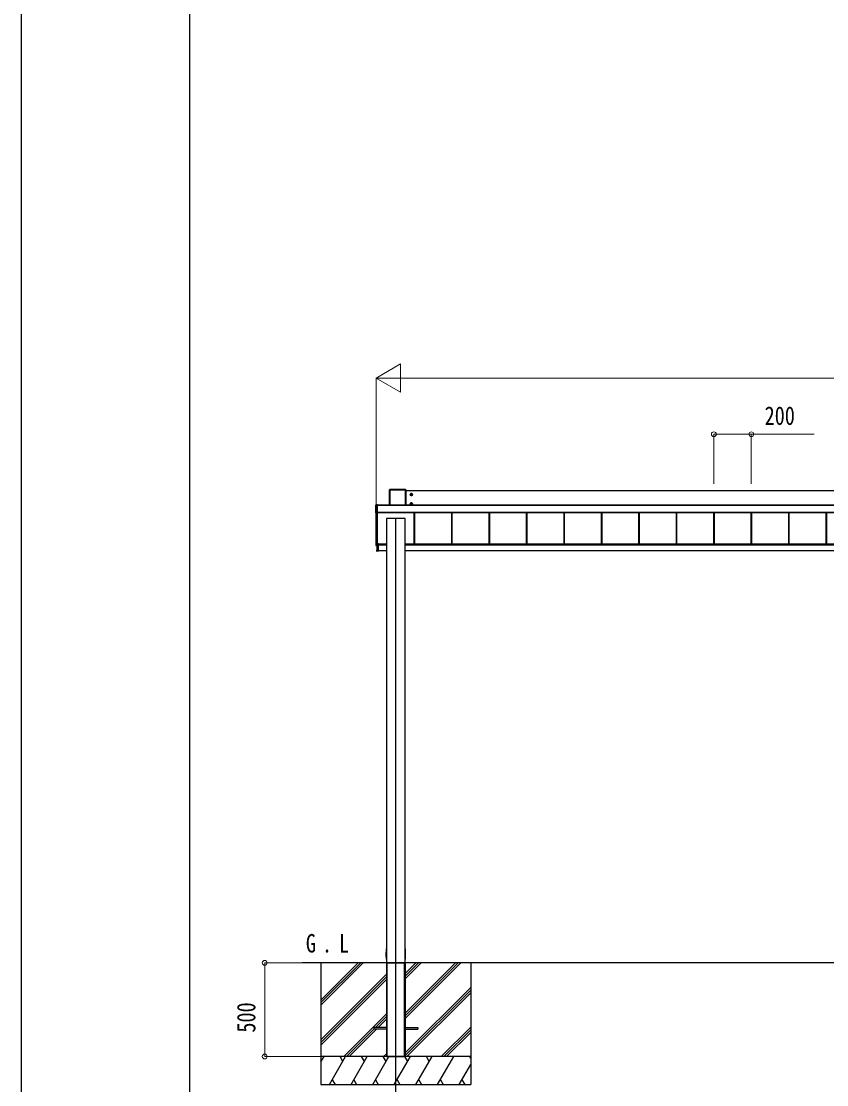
# Model space of a CAD drawing. Units: millimetres, scale not verified. Extents: x -12615 to 12615, y -8910 to 8910.
# Drawn here: x -12615 to -8314, y -5676 to 0 of the extents above; entities that cross this region are included whole.
import ezdxf
from ezdxf.enums import TextEntityAlignment as Align

# ---------------------------------------------------------------- set-up
doc = ezdxf.new("R2010")
doc.units = ezdxf.units.MM
doc.header["$LTSCALE"] = 30
for name, color, linetype in [('0-2_USER1', 3, 'Continuous'), ('0-3_YKK_11', 7, 'Continuous'), ('0-4_YKK_11E', 7, 'Continuous'), ('0-5_YKK_12', 2, 'Continuous'), ('0-6_YKK_A1', 4, 'Continuous'), ('0-8_YKK_ZWAK', 7, 'Continuous')]:
    doc.layers.add(name, color=color, linetype=linetype)
doc.layers.add('0-7_YKK_D', color=6, linetype='Continuous', lineweight=18)
doc.styles.add('ＭＳ ゴシック', font='')
doc.styles.get('ＭＳ ゴシック').set_extended_font_data('MS Gothic')

msp = doc.modelspace()

# ---------------------------------------------------------------- linework, layer by layer
at = {"layer": '0-3_YKK_11'}
for p, q in [((-10647.94, -2582.31), (-10647.94, -2500.15)), ((-10562.44, -2499.65), (-10647.44, -2499.65)), ((-10561.94, -2500.15), (-10561.94, -2582.31)), ((-10561.94, -2503.87), (-4867.94, -2503.87)), ((-10524.69, -2525.61), (-10539.19, -2525.61)), ((-10531.94, -2518.36), (-10531.94, -2532.86)), ((-10531.18, -2523.33), (-10531.18, -2522.61)), ((-10721.44, -2623.51), (-10721.44, -2581.53)), ((-10715.24, -2581.03), (-10720.94, -2581.03)), ((-10713.44, -2581.08), (-10714.64, -2581.08)), ((-10714.64, -2581.08), (-10714.64, -2581.08)), ((-10713.44, -2581.08), (-10713.44, -2581.08)), ((-4716.44, -2582.31), (-10713.44, -2582.31)), ((-10524.69, -2575.58), (-10539.19, -2575.58)), ((-10531.94, -2568.33), (-10531.94, -2582.83)), ((-10531.18, -2573.3), (-10531.18, -2572.58)), ((-10720.94, -2624.01), (-10715.24, -2624.01)), ((-10714.64, -2623.83), (-10713.44, -2623.83)), ((-10714.64, -2623.83), (-10714.64, -2623.83)), ((-10713.44, -2622.42), (-4716.44, -2622.42)), ((-10713.44, -2623.83), (-10713.44, -2623.83)), ((-10664.94, -2654.01), (-10664.94, -2654.3)), ((-10662.74, -2654), (-10664.64, -2654)), ((-10662.44, -2654.3), (-10662.44, -2654.01)), ((-10662.44, -2654.21), (-10661.44, -2654.21)), ((-10660.94, -2654.3), (-10660.94, -2654.23)), ((-10568.94, -2654.3), (-10568.94, -2654.23)), ((-10568.44, -2654.21), (-10567.44, -2654.21)), ((-10567.44, -2654.3), (-10567.44, -2654.01)), ((-10567.14, -2654), (-10565.24, -2654)), ((-10564.94, -2654.01), (-10564.94, -2654.3)), ((-10516.44, -2788.65), (-10516.44, -2622.42)), ((-10516.04, -2787.7), (-10516.04, -2622.42)), ((-10513.44, -2788.65), (-10513.44, -2622.42)), ((-10316.44, -2788.65), (-10316.44, -2622.42)), ((-10313.84, -2788.65), (-10313.84, -2622.42)), ((-10313.44, -2788.65), (-10313.44, -2622.42)), ((-10116.44, -2788.65), (-10116.44, -2622.42)), ((-10113.84, -2788.65), (-10113.84, -2622.42)), ((-10113.44, -2788.65), (-10113.44, -2622.42)), ((-9916.44, -2788.65), (-9916.44, -2622.42)), ((-9913.84, -2788.65), (-9913.84, -2622.42)), ((-9913.44, -2788.65), (-9913.44, -2622.42)), ((-9716.44, -2788.65), (-9716.44, -2622.42)), ((-9713.84, -2788.65), (-9713.84, -2622.42)), ((-9713.44, -2788.65), (-9713.44, -2622.42)), ((-9516.44, -2788.65), (-9516.44, -2622.42)), ((-9513.84, -2788.65), (-9513.84, -2622.42)), ((-9513.44, -2788.65), (-9513.44, -2622.42)), ((-9316.44, -2788.65), (-9316.44, -2622.42)), ((-9313.84, -2788.65), (-9313.84, -2622.42)), ((-9313.44, -2788.65), (-9313.44, -2622.42)), ((-9116.44, -2788.65), (-9116.44, -2622.42)), ((-9113.84, -2788.65), (-9113.84, -2622.42)), ((-9113.44, -2788.65), (-9113.44, -2622.42)), ((-8916.44, -2788.65), (-8916.44, -2622.42)), ((-8913.84, -2788.65), (-8913.84, -2622.42)), ((-8913.44, -2788.65), (-8913.44, -2622.42)), ((-8716.44, -2788.65), (-8716.44, -2622.42)), ((-8713.84, -2788.65), (-8713.84, -2622.42)), ((-8713.44, -2788.65), (-8713.44, -2622.42)), ((-8516.44, -2788.65), (-8516.44, -2622.42)), ((-8513.84, -2788.65), (-8513.84, -2622.42)), ((-8513.44, -2788.65), (-8513.44, -2622.42)), ((-8316.44, -2788.65), (-8316.44, -2622.42)), ((-8313.84, -2788.65), (-8313.84, -2622.42)), ((-10720.94, -2797.47), (-10720.47, -2797.96)), ((-10720.47, -2798.21), (-10720.47, -2798.21)), ((-10714.44, -2826.88), (-10714.44, -2793.79)), ((-10714.13, -2793.49), (-10714.13, -2793.49)), ((-10713.94, -2790.71), (-10713.94, -2793.29)), ((-10713.94, -2793.31), (-10713.94, -2793.29)), ((-10707.94, -2793.52), (-10664.94, -2793.52)), ((-10564.94, -2788.65), (-4864.94, -2788.65)), ((-10564.94, -2793.52), (-4864.94, -2793.52)), ((-10565.24, -5025), (-10664.64, -5025)), ((-10662.44, -5525), (-10662.44, -5025)), ((-10660.94, -5525), (-10660.94, -5025)), ((-10568.94, -5525), (-10568.94, -5025)), ((-10567.44, -5525), (-10567.44, -5025))]:
    msp.add_line(p, q, dxfattribs=at)
for points in [[(-10536.94, -2522.72), (-10536.94, -2528.5), (-10531.94, -2531.38), (-10526.94, -2528.5), (-10526.94, -2522.72), (-10531.94, -2519.84)], [(-10536.94, -2572.69), (-10536.94, -2578.47), (-10531.94, -2581.35), (-10526.94, -2578.47), (-10526.94, -2572.69), (-10531.94, -2569.81)]]:
    msp.add_lwpolyline(points, close=True, dxfattribs=at)
for points in [[(-10534.22, -2524.85), (-10534.94, -2524.85), (-10534.94, -2526.37), (-10534.22, -2526.37)], [(-10531.18, -2522.61), (-10532.7, -2522.61), (-10532.7, -2523.33)], [(-10532.7, -2527.89), (-10532.7, -2528.61), (-10531.18, -2528.61), (-10531.18, -2527.89)], [(-10529.66, -2526.37), (-10528.94, -2526.37), (-10528.94, -2524.85), (-10529.66, -2524.85)], [(-10713.44, -2623.83), (-10713.44, -2623.28), (-10713.44, -2622.77), (-10713.44, -2581.71), (-10713.44, -2581.23), (-10713.44, -2581.08)], [(-10534.22, -2574.82), (-10534.94, -2574.82), (-10534.94, -2576.34), (-10534.22, -2576.34)], [(-10531.18, -2572.58), (-10532.7, -2572.58), (-10532.7, -2573.3)], [(-10532.7, -2577.86), (-10532.7, -2578.58), (-10531.18, -2578.58), (-10531.18, -2577.86)], [(-10529.66, -2576.34), (-10528.94, -2576.34), (-10528.94, -2574.82), (-10529.66, -2574.82)], [(-10714.94, -2623.84), (-10714.94, -2796.98), (-10719.44, -2796.98), (-10719.94, -2796.48)], [(-10714.44, -2797.33), (-10719.94, -2797), (-10719.94, -2796.43), (-10719.94, -2624.01)], [(-10564.94, -5525), (-10564.94, -5021), (-10564.94, -2654.3), (-10565.24, -2654.3), (-10664.64, -2654.3), (-10664.94, -2654.3), (-10664.94, -5021), (-10664.94, -5525)], [(-10719.94, -2755.88), (-10720.94, -2755.94), (-10720.94, -2797.47), (-10720.94, -2798.18), (-10714.44, -2798.59)], [(-10720.47, -2797.96), (-10714.76, -2798.31), (-10714.44, -2798.01)], [(-10719.05, -2826.88), (-10707.94, -2827.56), (-10707.94, -2827.26), (-10707.94, -2793.78), (-10707.94, -2793.48)], [(-10714.94, -2787.96), (-10714.64, -2788.26), (-10711.44, -2788.26), (-10711.44, -2788.65)], [(-10714.44, -2788.26), (-10714.44, -2790.21), (-10714.44, -2793.79), (-10714.14, -2793.49)], [(-10714.14, -2793.49), (-10714.14, -2793.49), (-10714.14, -2793.49)], [(-10714.14, -2793.49), (-10714.13, -2793.49), (-10714.12, -2793.49)], [(-10714.13, -2793.49), (-10714.12, -2793.49), (-10707.94, -2793.48), (-10707.94, -2793.28), (-10707.94, -2788.99), (-10712.94, -2789), (-10712.94, -2788.26)], [(-10711.94, -2788.99), (-10711.94, -2788.94), (-10711.94, -2788.65), (-10664.94, -2788.65)], [(-10707.94, -2825), (-10665.79, -2825), (-10665.31, -2825), (-10664.94, -2825)], [(-10665.81, -2825), (-10665.96, -2827.5), (-10665.44, -2827.5), (-10664.94, -2827.5)], [(-10564.94, -2825), (-10564.57, -2825), (-10564.09, -2825), (-4865.79, -2825), (-4865.31, -2825), (-4864.94, -2825)], [(-10564.94, -2827.5), (-10564.44, -2827.5), (-10563.92, -2827.5), (-10564.07, -2825)], [(-10664.94, -4950.5), (-10666.67, -4950.5), (-10667.17, -4950.5), (-10667.44, -4981.7), (-10667.24, -5005), (-10666.74, -5005), (-10664.94, -5005)], [(-10564.94, -5005), (-10563.14, -5005), (-10562.64, -5005), (-10562.44, -4981.7), (-10562.71, -4950.5), (-10563.21, -4950.5), (-10564.94, -4950.5)]]:
    msp.add_lwpolyline(points, dxfattribs=at)
for centre, radius in [((-10531.94, -2525.61), 6.25), ((-10531.94, -2525.61), 5), ((-10531.94, -2575.58), 6.25), ((-10531.94, -2575.58), 5)]:
    msp.add_circle(centre, radius, dxfattribs=at)
for centre, radius, start, end in [((-10531.94, -2525.61), 5.58, 153.74848, 206.25152), ((-10531.94, -2525.61), 5.58, 93.74848, 146.25152), ((-10531.94, -2525.61), 5.58, 213.74848, 266.25152), ((-10534.22, -2523.33), 1.52, 270, 0), ((-10534.22, -2527.89), 1.52, 0, 90), ((-10531.94, -2525.61), 5.58, 33.74848, 86.25152), ((-10531.94, -2525.61), 5.58, 273.74848, 326.25152), ((-10529.66, -2523.33), 1.52, 180, 270), ((-10529.66, -2527.89), 1.52, 90, 180), ((-10531.94, -2525.61), 5.58, 333.74848, 26.25152), ((-10715.06, -2579.33), 1.74, 265.66516, 269.50049), ((-10531.94, -2575.58), 5.58, 153.74848, 206.25152), ((-10531.94, -2575.58), 5.58, 93.74848, 146.25152), ((-10531.94, -2575.58), 5.58, 213.74848, 266.25152), ((-10534.22, -2573.3), 1.52, 270, 0), ((-10534.22, -2577.86), 1.52, 0, 90), ((-10531.94, -2575.58), 5.58, 33.74848, 86.25152), ((-10531.94, -2575.58), 5.58, 273.74848, 326.25152), ((-10529.66, -2573.3), 1.52, 180, 270), ((-10529.66, -2577.86), 1.52, 90, 180), ((-10531.94, -2575.58), 5.58, 333.74848, 26.25152), ((-10714.73, -2626.54), 2.71, 88.10375, 98.40666)]:
    msp.add_arc(centre, radius, start, end, dxfattribs=at)
for centre, major_axis, ratio, start_param, end_param in [((-10647.44, -2500.15), (0.382, -0.325), 0.996231, 2.2770247, 3.8440941), ((-10562.44, -2500.15), (0.382, 0.325), 0.996231, 5.5806839, 7.1477533), ((-10720.94, -2581.53), (0.382, -0.325), 0.996231, 2.2770247, 3.8440941), ((-10714.64, -2581.07), (0.6, 0), 0.026226, 3.8726279, 4.712389), ((-10720.94, -2623.51), (0.382, 0.325), 0.996231, 2.4390913, 4.0061606), ((-10715.24, -2623.71), (0, 0.3), 0.998743, 3.1415927, 4.2299164), ((-10664.64, -2654.01), (0.3, 0), 0.034921, 1.5707963, 3.1415927), ((-10662.74, -2654.01), (0.3, 0), 0.034921, 6.2831853, 7.8539816), ((-10661.44, -2654.23), (0.5, 0), 0.034921, 6.2831853, 7.8539816), ((-10568.44, -2654.23), (0.5, 0), 0.034921, 1.5707963, 3.1415927), ((-10567.14, -2654.01), (0.3, 0), 0.034921, 1.5707963, 3.1415927), ((-10565.24, -2654.01), (0.3, 0), 0.034921, 6.2831853, 7.8539816), ((-10714.14, -2790.71), (0.108, 0.169), 0.994155, 5.2849907, 6.855787), ((-10714.14, -2793.29), (-0.145, 0.15), 0.921201, 2.3686772, 3.9027669)]:
    msp.add_ellipse(centre, major_axis=major_axis, ratio=ratio, start_param=start_param, end_param=end_param, dxfattribs=at)
at = {"layer": '0-4_YKK_11E'}
for p, q in [((-10647.1, -2500.28), (-10647.1, -2582.31)), ((-10721.44, -2581.53), (-10720.98, -2581.73)), ((-10720.98, -2581.73), (-10720.48, -2581.23)), ((-10720.48, -2581.23), (-10713.44, -2581.23)), ((-10720.48, -2581.71), (-10713.44, -2581.71)), ((-10715.24, -2581.07), (-10715.24, -2581.03)), ((-10714.64, -2581.08), (-10713.44, -2581.08)), ((-10713.44, -2582.79), (-4716.44, -2582.79)), ((-10720.48, -2622.77), (-10713.44, -2622.77)), ((-10713.44, -2623.83), (-10714.64, -2623.83)), ((-10713.44, -2621.76), (-4716.44, -2621.76)), ((-10713.44, -2622.28), (-4716.44, -2622.28)), ((-4716.44, -2622.42), (-10713.44, -2622.42)), ((-10664.64, -2654), (-10664.64, -2654.3)), ((-10662.74, -2654.3), (-10662.74, -2654)), ((-10661.44, -2654.21), (-10661.44, -2654.3)), ((-10568.44, -2654.3), (-10568.44, -2654.21)), ((-10567.14, -2654.3), (-10567.14, -2654)), ((-10565.24, -2654), (-10565.24, -2654.3)), ((-10720.47, -2798.21), (-10720.94, -2797.71)), ((-10720.47, -2798.21), (-10720.47, -2797.96)), ((-10714.44, -2798.59), (-10720.47, -2798.21)), ((-10714.44, -2798.06), (-10714.76, -2798.36)), ((-10714.76, -2798.36), (-10714.76, -2798.31)), ((-10714.16, -2826.88), (-10707.94, -2827.26)), ((-10714.14, -2793.79), (-10707.94, -2793.78)), ((-10707.94, -2793.28), (-10713.66, -2793.29)), ((-10707.94, -2790.65), (-10664.94, -2790.65)), ((-10664.94, -2827.18), (-10665.44, -2827.18)), ((-10564.94, -2790.65), (-4864.94, -2790.65)), ((-10564.44, -2827.18), (-10564.57, -2825))]:
    msp.add_line(p, q, dxfattribs=at)
for points in [[(-10647.94, -2500.15), (-10647.6, -2500.29), (-10647.6, -2582.31)], [(-10562.78, -2500.28), (-10647.1, -2500.28), (-10647.1, -2499.79), (-10647.6, -2500.29)], [(-10647.44, -2499.65), (-10647.1, -2499.79), (-10562.78, -2499.79), (-10562.44, -2499.65)], [(-10562.78, -2582.31), (-10562.78, -2500.28), (-10562.78, -2499.79), (-10562.28, -2500.29)], [(-10562.28, -2582.31), (-10562.28, -2500.29), (-10561.94, -2500.15)], [(-10720.98, -2581.73), (-10720.98, -2622.79), (-10721.44, -2623.51)], [(-10720.94, -2581.03), (-10720.48, -2581.23), (-10720.48, -2581.71), (-10720.48, -2622.77), (-10720.48, -2623.28), (-10720.94, -2624.01)], [(-10715.14, -2581.08), (-10715.18, -2581.07), (-10715.24, -2581.07)], [(-10713.44, -2623.28), (-10720.48, -2623.28), (-10720.98, -2622.79)], [(-10715.24, -2624.01), (-10715.24, -2623.89), (-10715.1, -2623.86)], [(-10714.44, -2793.79), (-10714.16, -2793.79), (-10714.16, -2826.88), (-10719.05, -2826.88)], [(-10714.16, -2788.26), (-10714.16, -2790.21), (-10714.44, -2790.21), (-10714.14, -2790.51), (-10714.14, -2793.49)], [(-10713.94, -2793.29), (-10713.66, -2793.29), (-10713.66, -2790.71), (-10713.94, -2790.71)], [(-10665.44, -2827.5), (-10665.44, -2827.18), (-10665.31, -2825)], [(-10564.94, -2827.18), (-10564.44, -2827.18), (-10564.44, -2827.5)]]:
    msp.add_lwpolyline(points, dxfattribs=at)
for centre, radius, start, end in [((-10647.22, -2504.39), 4.12, 88.40447, 95.35624), ((-10562.66, -2504.39), 4.12, 84.64376, 91.59553), ((-10720.6, -2585.83), 4.12, 88.40447, 95.35624), ((-10720.6, -2626.89), 4.12, 88.40447, 95.35624), ((-10712.93, -2827.03), 1.24, 173.06854, 186.93146), ((-10712.81, -2790.28), 1.35, 177.08798, 189.90325), ((-10712.94, -2793.72), 1.22, 169.53624, 183.72385), ((-10712.93, -2793.67), 1.21, 171.62247, 185.82998), ((-10712.89, -2793.72), 1.25, 169.72631, 183.54265), ((-10713.73, -2795.28), 1.98, 88.04873, 96.20074)]:
    msp.add_arc(centre, radius, start, end, dxfattribs=at)
for centre, major_axis, ratio, start_param, end_param in [((-10714.64, -2581.07), (0.6, 0), 0.026226, 3.1415927, 3.8726279), ((-10714.64, -2623.89), (0.6, 0), 0.096025, 1.5707963, 3.1415927), ((-10714.16, -2798.39), (0.6, -0.037), 0.034769, 3.1437205, 4.2258199), ((-10714.16, -2790.71), (0.301, 0.4), 0.997782, 5.3593221, 6.9301184), ((-10714.16, -2793.29), (0.301, 0.4), 0.997782, 3.7885257, 3.8252324), ((-10714.14, -2793.29), (0.482, -0.007), 0.414889, 4.7553012, 6.2893908), ((-10713.64, -2793.29), (0.001, 0.2), 0.09157, 1.5714198, 1.6062613), ((-10665.44, -2827.2), (0.5, -0.018), 0.036539, 1.5736281, 3.1406975), ((-10564.44, -2827.2), (0.5, 0.018), 0.036539, 0.0008951, 1.5679645)]:
    msp.add_ellipse(centre, major_axis=major_axis, ratio=ratio, start_param=start_param, end_param=end_param, dxfattribs=at)
at = {"layer": '0-5_YKK_12'}
msp.add_line((-10614.94, -5775), (-10614.94, -2651.8), dxfattribs=at)
at = {"layer": '0-6_YKK_A1'}
for p, q in [((-10664.94, -5025), (-11114.94, -5025)), ((-11014.94, -5025), (-11014.94, -5675)), ((-11014.94, -5251.63), (-10788.31, -5025)), ((-11014.94, -5223.35), (-10816.59, -5025)), ((-11014.94, -5237.49), (-10802.51, -5025.06)), ((-10664.94, -5025), (-10664.64, -5025)), ((-10664.94, -5025), (-10664.94, -5525)), ((-10564.94, -5025), (-10564.94, -5525)), ((-4314.94, -5025), (-10564.94, -5025)), ((-10564.94, -5110), (-10479.94, -5025)), ((-10564.94, -5095.86), (-10494.08, -5025)), ((-10564.94, -5081.71), (-10508.23, -5025)), ((-10564.94, -5322.13), (-10267.85, -5025.04)), ((-10564.94, -5307.99), (-10281.99, -5025.04)), ((-10564.94, -5293.85), (-10296.13, -5025.04)), ((-10214.94, -5025), (-10214.94, -5675)), ((-11014.94, -5435.48), (-10664.94, -5085.48)), ((-11014.94, -5449.62), (-10664.94, -5099.62)), ((-11014.94, -5463.76), (-10664.94, -5113.76)), ((-10564.94, -5505.98), (-10214.94, -5155.98)), ((-10564.94, -5520.12), (-10214.94, -5170.12)), ((-10555.68, -5525), (-10214.94, -5184.26)), ((-10892.33, -5525), (-10664.94, -5297.61)), ((-10723.69, -5370.5), (-10664.94, -5311.75)), ((-10709.55, -5370.5), (-10664.94, -5325.9)), ((-10878.19, -5525), (-10732.44, -5379.25)), ((-10864.05, -5525), (-10718.55, -5379.5)), ((-10732.44, -5370.5), (-10732.44, -5379.5)), ((-10664.94, -5370.5), (-10732.44, -5370.5)), ((-10664.94, -5379.5), (-10732.44, -5379.5)), ((-10564.94, -5370.5), (-10497.44, -5370.5)), ((-10564.94, -5379.5), (-10497.44, -5379.5)), ((-10497.44, -5370.5), (-10497.44, -5379.5)), ((-10371.83, -5525), (-10214.94, -5368.11)), ((-10357.69, -5525), (-10214.94, -5382.25)), ((-10343.55, -5525), (-10214.94, -5396.39)), ((-10214.94, -5525), (-11014.94, -5525)), ((-11014.94, -5553.94), (-10998.23, -5525)), ((-10214.94, -5525), (-11014.94, -5525)), ((-11013.23, -5550.98), (-11014.94, -5548.02)), ((-10969.36, -5675), (-10882.76, -5525)), ((-10897.76, -5550.98), (-10912.76, -5525)), ((-10853.89, -5675), (-10767.29, -5525)), ((-10782.29, -5550.98), (-10797.29, -5525)), ((-10738.42, -5675), (-10651.82, -5525)), ((-10666.82, -5550.98), (-10681.82, -5525)), ((-10680.2, -5525), (-10664.94, -5509.74)), ((-10664.94, -5525), (-10564.94, -5525)), ((-10622.95, -5675), (-10536.35, -5525)), ((-10551.35, -5550.98), (-10566.35, -5525)), ((-10507.48, -5675), (-10420.88, -5525)), ((-10435.88, -5550.98), (-10450.88, -5525)), ((-10392.01, -5675), (-10305.41, -5525)), ((-10214.94, -5533.66), (-10219.94, -5525)), ((-10276.54, -5675), (-10214.94, -5568.3)), ((-11014.94, -5675), (-10214.94, -5675)), ((-10954.37, -5649.02), (-10939.37, -5675)), ((-10838.9, -5649.02), (-10823.9, -5675)), ((-10723.43, -5649.02), (-10708.43, -5675)), ((-10607.95, -5649.02), (-10592.95, -5675)), ((-10492.49, -5649.02), (-10477.49, -5675)), ((-10377.01, -5649.02), (-10362.02, -5675)), ((-10261.54, -5649.02), (-10246.55, -5675))]:
    msp.add_line(p, q, dxfattribs=at)
msp.add_lwpolyline([(-10664.64, -5025), (-10565.24, -5025), (-10564.94, -5025)], dxfattribs=at)
at = {"layer": '0-7_YKK_D'}
for p, q in [((-10719.94, -1903.87), (-10590.04, -1828.87)), ((-10590.04, -1978.87), (-10590.04, -1828.87)), ((-10719.94, -2623.01), (-10719.94, -1902.87)), ((-10719.94, -1903.87), (-10590.04, -1978.87)), ((-10719.94, -1903.87), (-10460.13, -1903.87)), ((-10569.94, -1903.87), (-4859.94, -1903.87)), ((-8916.44, -2468.71), (-8916.44, -2202.87)), ((-8716.44, -2468.71), (-8716.44, -2202.87)), ((-11115.94, -5025), (-11315.94, -5025)), ((-11314.94, -5025), (-11314.94, -5525)), ((-11015.94, -5525), (-11315.94, -5525))]:
    msp.add_line(p, q, dxfattribs=at)
msp.add_lwpolyline([(-8916.44, -2203.87), (-8716.44, -2203.87), (-8380.64, -2203.87)], dxfattribs=at)
for centre in [(-8916.44, -2203.87), (-8716.44, -2203.87), (-11314.94, -5025), (-11314.94, -5525)]:
    msp.add_circle(centre, 12.75, dxfattribs=at)
at = {"layer": '0-8_YKK_ZWAK'}
msp.add_line((-11714.94, -7575), (-11714.94, 8325), dxfattribs=at)
msp.add_lwpolyline([(-12615, -8910), (12615, -8910), (12615, 8910), (-12615, 8910)], close=True, dxfattribs=at)

# ---------------------------------------------------------------- texts
at = {"layer": '0-2_USER1', "style": 'ＭＳ ゴシック', "width": 0.8}
for s, p in [('G', (-11095.47, -4999.69)), ('L', (-10918.16, -4999.69)), ('.', (-11009.07, -4999.69))]:
    msp.add_text(s, height=98.97, dxfattribs=at).set_placement(p, align=Align.BOTTOM_LEFT)
at = {"layer": '0-7_YKK_D', "style": 'ＭＳ ゴシック', "width": 0.8}
msp.add_text('200', height=98.97, dxfattribs=at).set_placement((-8645.44, -2183.87), align=Align.BOTTOM_LEFT)
msp.add_text('500', height=98.97, rotation=90, dxfattribs=at).set_placement((-11334.94, -5397.4), align=Align.BOTTOM_LEFT)

doc.saveas('drawing.dxf')
